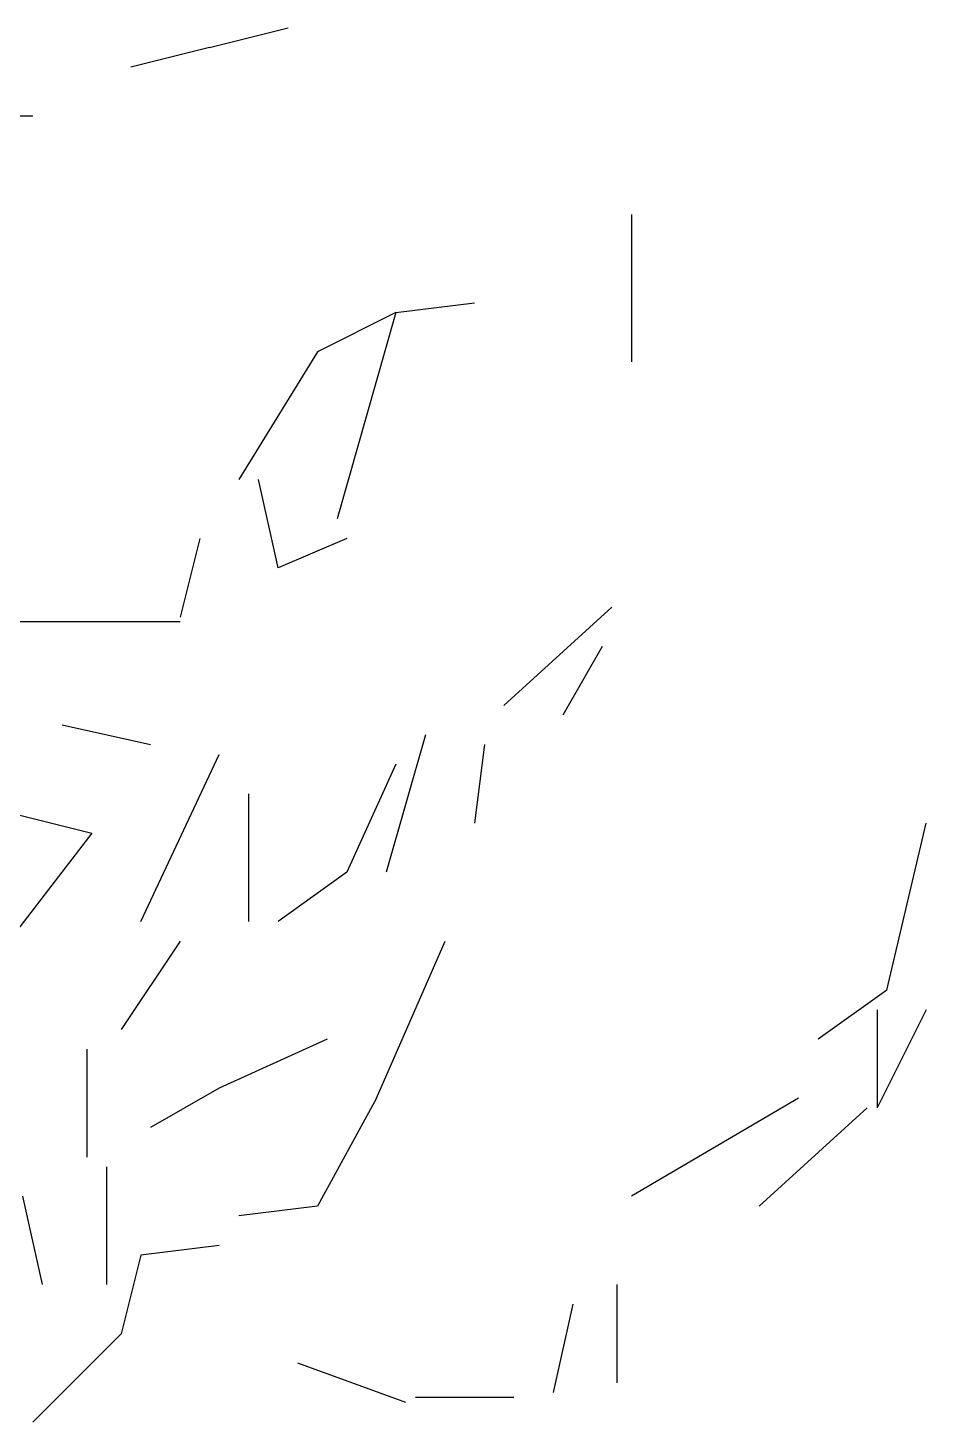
# Model space of a CAD drawing. Header units: millimetres. Extents: x 79741 to 173011, y 86123 to 135501.
# Drawn here: x 122353 to 122809, y 102819 to 103527 of the extents above; entities that cross this region are included whole.
import ezdxf

# ---------------------------------------------------------------- set-up
doc = ezdxf.new("R2010")
doc.units = ezdxf.units.MM

# ---------------------------------------------------------------- blocks, each defined once
blk = doc.blocks.new('A$C53ED0D15')
at = {"linetype": 'Continuous'}
for p, q in [((2687.54, 10595.57), (2727.43, 10605.54)), ((2687.54, 10595.57), (2727.43, 10605.54)), ((2687.54, 10595.57), (2727.43, 10605.54)), ((2687.54, 10595.57), (2727.43, 10605.54)), ((2687.54, 10595.57), (2647.65, 10585.6)), ((2687.54, 10595.57), (2647.65, 10585.6)), ((2687.54, 10595.57), (2647.65, 10585.6)), ((2687.54, 10595.57), (2647.65, 10585.6)), ((2687.54, 10595.57), (2647.65, 10585.6)), ((2687.54, 10595.57), (2647.65, 10585.6)), ((2687.54, 10595.57), (2647.65, 10585.6)), ((2687.54, 10595.57), (2647.65, 10585.6)), ((2687.54, 10595.57), (2647.65, 10585.6)), ((2687.54, 10595.57), (2647.65, 10585.6)), ((2687.54, 10595.57), (2647.65, 10585.6)), ((2687.54, 10595.57), (2647.65, 10585.6)), ((2687.54, 10595.57), (2647.65, 10585.6)), ((2687.54, 10595.57), (2647.65, 10585.6)), ((2687.54, 10595.57), (2647.65, 10585.6)), ((2597.79, 10560.67), (2537.95, 10560.67)), ((2597.79, 10560.67), (2537.95, 10560.67)), ((2901.95, 10510.81), (2901.95, 10436.01)), ((2782.27, 10460.95), (2822.16, 10465.93)), ((2782.27, 10460.95), (2822.16, 10465.93)), ((2782.27, 10460.95), (2742.39, 10441)), ((2782.27, 10460.95), (2742.39, 10441)), ((2782.27, 10460.95), (2752.36, 10356.23)), ((2782.27, 10460.95), (2752.36, 10356.23)), ((2782.27, 10460.95), (2752.36, 10356.23)), ((2742.39, 10441), (2702.5, 10376.18)), ((2742.39, 10441), (2702.5, 10376.18)), ((2722.43, 10331.3), (2712.47, 10376.18)), ((2722.43, 10331.3), (2712.47, 10376.18)), ((2722.43, 10331.3), (2712.47, 10376.18)), ((2682.55, 10346.26), (2672.59, 10306.37)), ((2682.55, 10346.26), (2672.59, 10306.37)), ((2757.34, 10346.26), (2722.43, 10331.3)), ((2757.34, 10346.26), (2722.43, 10331.3)), ((2757.34, 10346.26), (2722.43, 10331.3)), ((2837.12, 10261.5), (2891.98, 10311.36)), ((2837.12, 10261.5), (2891.98, 10311.36)), ((2672.59, 10303.88), (2572.86, 10303.88)), ((2672.59, 10303.88), (2572.86, 10303.88)), ((2886.98, 10291.42), (2867.04, 10256.51)), ((2886.98, 10291.42), (2867.04, 10256.51)), ((2612.75, 10251.53), (2657.61, 10241.55)), ((2797.23, 10246.54), (2777.29, 10176.73)), ((2797.23, 10246.54), (2777.29, 10176.73)), ((2797.23, 10246.54), (2777.29, 10176.73)), ((2827.16, 10241.55), (2822.16, 10201.66)), ((2827.16, 10241.55), (2822.16, 10201.66)), ((2827.16, 10241.55), (2822.16, 10201.66)), ((2827.16, 10241.55), (2822.16, 10201.66)), ((2827.16, 10241.55), (2822.16, 10201.66)), ((2827.16, 10241.55), (2822.16, 10201.66)), ((2827.16, 10241.55), (2822.16, 10201.66)), ((2827.16, 10241.55), (2822.16, 10201.66)), ((2827.16, 10241.55), (2822.16, 10201.66)), ((2827.16, 10241.55), (2822.16, 10201.66)), ((2827.16, 10241.55), (2822.16, 10201.66)), ((2827.16, 10241.55), (2822.16, 10201.66)), ((2827.16, 10241.55), (2822.16, 10201.66)), ((2827.16, 10241.55), (2822.16, 10201.66)), ((2827.16, 10241.55), (2822.16, 10201.66)), ((2827.16, 10241.55), (2822.16, 10201.66)), ((2827.16, 10241.55), (2822.16, 10201.66)), ((2827.16, 10241.55), (2822.16, 10201.66)), ((2827.16, 10241.55), (2822.16, 10201.66)), ((2652.63, 10151.8), (2692.52, 10236.57)), ((2652.63, 10151.8), (2692.52, 10236.57)), ((2782.27, 10231.58), (2757.34, 10176.73)), ((2782.27, 10231.58), (2757.34, 10176.73)), ((2782.27, 10231.58), (2757.34, 10176.73)), ((2782.27, 10231.58), (2757.34, 10176.73)), ((2782.27, 10231.58), (2757.34, 10176.73)), ((2782.27, 10231.58), (2757.34, 10176.73)), ((2707.48, 10151.8), (2707.48, 10216.62)), ((2707.48, 10151.8), (2707.48, 10216.62)), ((2587.81, 10206.65), (2627.7, 10196.68)), ((2587.81, 10206.65), (2627.7, 10196.68)), ((2587.81, 10206.65), (2627.7, 10196.68)), ((2587.81, 10206.65), (2627.7, 10196.68)), ((2587.81, 10206.65), (2627.7, 10196.68)), ((2587.81, 10206.65), (2627.7, 10196.68)), ((2587.81, 10206.65), (2627.7, 10196.68)), ((2587.81, 10206.65), (2627.7, 10196.68)), ((2587.81, 10206.65), (2627.7, 10196.68)), ((2627.7, 10196.68), (2577.84, 10131.86)), ((3031.59, 10116.9), (3051.53, 10201.66)), ((3031.59, 10116.9), (3051.53, 10201.66)), ((3031.59, 10116.9), (3051.53, 10201.66)), ((3031.59, 10116.9), (3051.53, 10201.66)), ((3031.59, 10116.9), (3051.53, 10201.66)), ((2757.34, 10176.73), (2722.43, 10151.8)), ((2757.34, 10176.73), (2722.43, 10151.8)), ((2757.34, 10176.73), (2722.43, 10151.8)), ((2757.34, 10176.73), (2722.43, 10151.8)), ((2757.34, 10176.73), (2722.43, 10151.8)), ((2757.34, 10176.73), (2722.43, 10151.8)), ((2757.34, 10176.73), (2722.43, 10151.8)), ((2757.34, 10176.73), (2722.43, 10151.8)), ((2672.59, 10141.83), (2642.66, 10096.95)), ((2672.59, 10141.83), (2642.66, 10096.95)), ((2772.3, 10062.05), (2807.2, 10141.83)), ((3031.59, 10116.9), (2996.68, 10091.97)), ((3031.59, 10116.9), (2996.68, 10091.97)), ((3031.59, 10116.9), (2996.68, 10091.97)), ((3031.59, 10116.9), (2996.68, 10091.97)), ((3031.59, 10116.9), (2996.68, 10091.97)), ((3031.59, 10116.9), (2996.68, 10091.97)), ((3031.59, 10116.9), (2996.68, 10091.97)), ((3031.59, 10116.9), (2996.68, 10091.97)), ((3026.59, 10106.92), (3026.59, 10057.07)), ((3026.59, 10106.92), (3026.59, 10057.07)), ((3051.53, 10106.92), (3026.59, 10057.07)), ((3026.59, 10106.92), (3026.59, 10057.07)), ((3026.59, 10106.92), (3026.59, 10057.07)), ((3026.59, 10106.92), (3026.59, 10057.07)), ((3026.59, 10106.92), (3026.59, 10057.07)), ((3026.59, 10106.92), (3026.59, 10057.07)), ((3026.59, 10106.92), (3026.59, 10057.07)), ((3026.59, 10106.92), (3026.59, 10057.07)), ((3051.53, 10106.92), (3026.59, 10057.07)), ((3026.59, 10106.92), (3026.59, 10057.07)), ((3026.59, 10106.92), (3026.59, 10057.07)), ((3026.59, 10106.92), (3026.59, 10057.07)), ((3051.53, 10106.92), (3026.59, 10057.07)), ((2747.37, 10091.97), (2692.52, 10067.04)), ((2747.37, 10091.97), (2692.52, 10067.04)), ((2747.37, 10091.97), (2692.52, 10067.04)), ((2747.37, 10091.97), (2692.52, 10067.04)), ((2747.37, 10091.97), (2692.52, 10067.04)), ((2747.37, 10091.97), (2692.52, 10067.04)), ((2747.37, 10091.97), (2692.52, 10067.04)), ((2747.37, 10091.97), (2692.52, 10067.04)), ((2747.37, 10091.97), (2692.52, 10067.04)), ((2625.21, 10086.98), (2625.21, 10032.13)), ((2692.52, 10067.04), (2657.61, 10047.09)), ((2692.52, 10067.04), (2657.61, 10047.09)), ((2692.52, 10067.04), (2657.61, 10047.09)), ((2692.52, 10067.04), (2657.61, 10047.09)), ((2692.52, 10067.04), (2657.61, 10047.09)), ((2692.52, 10067.04), (2657.61, 10047.09)), ((2692.52, 10067.04), (2657.61, 10047.09)), ((2692.52, 10067.04), (2657.61, 10047.09)), ((2692.52, 10067.04), (2657.61, 10047.09)), ((2772.3, 10062.05), (2742.39, 10007.21)), ((2772.3, 10062.05), (2742.39, 10007.21)), ((2772.3, 10062.05), (2742.39, 10007.21)), ((2772.3, 10062.05), (2742.39, 10007.21)), ((2772.3, 10062.05), (2742.39, 10007.21)), ((2772.3, 10062.05), (2742.39, 10007.21)), ((2772.3, 10062.05), (2742.39, 10007.21)), ((2772.3, 10062.05), (2742.39, 10007.21)), ((2986.71, 10062.05), (2901.95, 10012.19)), ((2986.71, 10062.05), (2901.95, 10012.19)), ((2986.71, 10062.05), (2901.95, 10012.19)), ((2986.71, 10062.05), (2901.95, 10012.19)), ((2986.71, 10062.05), (2901.95, 10012.19)), ((2986.71, 10062.05), (2901.95, 10012.19)), ((3021.61, 10057.07), (2966.77, 10007.21)), ((3021.61, 10057.07), (2966.77, 10007.21)), ((3021.61, 10057.07), (2966.77, 10007.21)), ((3021.61, 10057.07), (2966.77, 10007.21)), ((2635.19, 10027.15), (2635.19, 9967.31)), ((2602.77, 9967.31), (2592.8, 10012.19)), ((2742.39, 10007.21), (2702.5, 10002.22)), ((2742.39, 10007.21), (2702.5, 10002.22)), ((2742.39, 10007.21), (2702.5, 10002.22)), ((2742.39, 10007.21), (2702.5, 10002.22)), ((2742.39, 10007.21), (2702.5, 10002.22)), ((2742.39, 10007.21), (2702.5, 10002.22)), ((2742.39, 10007.21), (2702.5, 10002.22)), ((2742.39, 10007.21), (2702.5, 10002.22)), ((2692.52, 9987.26), (2652.63, 9982.27)), ((2692.52, 9987.26), (2652.63, 9982.27)), ((2692.52, 9987.26), (2652.63, 9982.27)), ((2692.52, 9987.26), (2652.63, 9982.27)), ((2652.63, 9982.27), (2642.66, 9942.38)), ((2652.63, 9982.27), (2642.66, 9942.38)), ((2652.63, 9982.27), (2642.66, 9942.38)), ((2652.63, 9982.27), (2642.66, 9942.38)), ((2894.47, 9967.31), (2894.47, 9917.45)), ((2894.47, 9967.31), (2894.47, 9917.45)), ((2894.47, 9967.31), (2894.47, 9917.45)), ((2894.47, 9967.31), (2894.47, 9917.45)), ((2872.02, 9957.34), (2862.05, 9912.47)), ((2872.02, 9957.34), (2862.05, 9912.47)), ((2872.02, 9957.34), (2862.05, 9912.47)), ((2872.02, 9957.34), (2862.05, 9912.47)), ((2642.66, 9942.38), (2597.79, 9897.51)), ((2642.66, 9942.38), (2597.79, 9897.51)), ((2642.66, 9942.38), (2597.79, 9897.51)), ((2642.66, 9942.38), (2597.79, 9897.51)), ((2787.27, 9907.48), (2732.41, 9927.42)), ((2787.27, 9907.48), (2732.41, 9927.42)), ((2787.27, 9907.48), (2732.41, 9927.42)), ((2842.11, 9909.97), (2792.25, 9909.97)), ((2842.11, 9909.97), (2792.25, 9909.97))]:
    blk.add_line(p, q, dxfattribs=at)

msp = doc.modelspace()

# ---------------------------------------------------------------- block references
msp.add_blockref('A$C53ED0D15', (119757.85, 92921.82))

doc.saveas('drawing.dxf')
